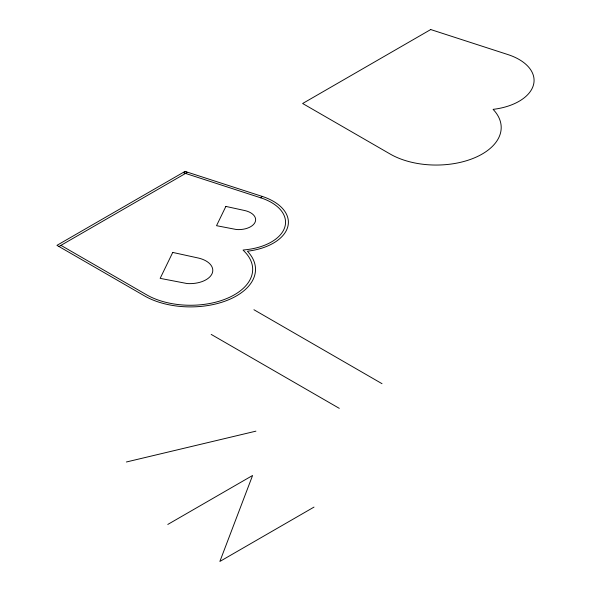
<?xml version="1.0" encoding="UTF-8"?>
<svg xmlns="http://www.w3.org/2000/svg" width="591" height="591" viewBox="0 0 591 591"><rect width="100%" height="100%" fill="white"/><g stroke="black" fill="none" stroke-linecap="round" stroke-linejoin="round"><path stroke-width="0.89" d="M58.952 246.506L187.044 172.557L185.035 171.397L183.653 172.823L260.838 197.845L262.227 196.419A51.254 29.594 0 0 1 287.773 226.789A51.254 29.594 0 0 1 247.407 251.212A65.017 37.536 0 0 1 229.655 299.327A65.017 37.536 0 0 1 144.647 295.98L56.95 245.346L185.035 171.397L262.227 196.419M167.785 524.446L252.579 475.489L219.867 561.45L314.006 507.093M126.385 461.992L255.918 431.157M253.923 309.728L382.015 383.685M60.954 245.346L146.649 294.828A62.188 35.903 0 0 0 227.949 298.019A62.188 35.903 0 0 0 244.925 252.01L243.064 250.059L246.839 249.616A48.425 27.954 0 0 0 284.973 226.538A48.425 27.954 0 0 0 260.838 197.845M211.194 334.403L339.286 408.351M172.735 252.431L160.161 278.361L187.111 283.547A23.005 13.283 0 0 0 212.021 273.759A23.005 13.283 0 0 0 198.79 258.134L172.735 252.431M225.873 206.414L216.528 225.688L236.555 229.544A17.102 9.87 0 0 0 255.068 222.268A17.102 9.87 0 0 0 245.235 210.655L225.873 206.414M430.728 29.55L302.636 103.499L390.341 154.133A65.017 37.536 0 0 0 475.341 157.479A65.017 37.536 0 0 0 493.093 109.365A51.254 29.594 0 0 0 533.459 84.941A51.254 29.594 0 0 0 507.913 54.571L430.728 29.55"/></g></svg>
